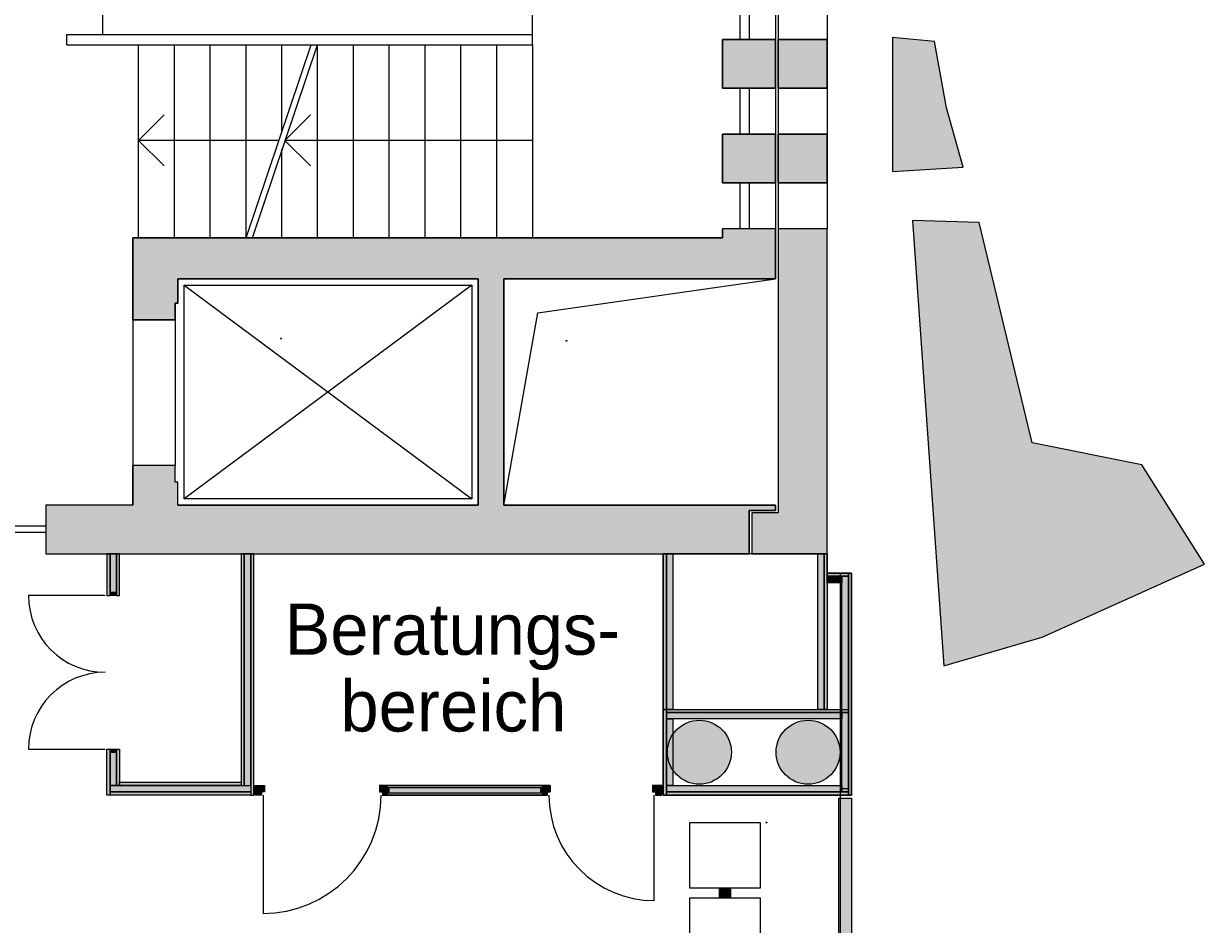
# Model space of a CAD drawing. Header units: inches. Extents: x 50200 to 250609, y 23637 to 115190.
# Drawn here: x 67220 to 76453, y 46683 to 53724 of the extents above; entities that cross this region are included whole.
import ezdxf

# ---------------------------------------------------------------- set-up
doc = ezdxf.new("R2010")
doc.units = ezdxf.units.IN
doc.header["$LTSCALE"] = 200
doc.header["$MEASUREMENT"] = 0
doc.header["$PDMODE"] = 34
doc.header["$PDSIZE"] = 5
doc.linetypes.add('Standardmuster', pattern=[0])
doc.linetypes.add('Volllinie', pattern=[0])
doc.layers.add('Grundebene', color=7, linetype='Continuous')
doc.styles.add('ARIAL', font='arial.ttf', dxfattribs={"height": 0.2})

# ---------------------------------------------------------------- blocks, each defined once
blk = doc.blocks.new('Color_Area-1C9')
at = {"layer": 'Grundebene', "true_color": 0x000000, "transparency": 33554687}
blk.add_hatch(color=18, dxfattribs=at).paths.add_polyline_path([(72748, 46965.8), (72748, 46891.8), (72661.1, 46891.8), (72661.1, 46965.8)], flags=0)
at = {"layer": 'Grundebene', "color": 18, "linetype": 'Volllinie', "lineweight": 13, "true_color": 0x000000}
for p, q in [((72661.1, 46891.8), (72661.1, 46965.8)), ((72661.1, 46965.8), (72748, 46965.8)), ((72748, 46965.8), (72748, 46891.8)), ((72748, 46891.8), (72661.1, 46891.8))]:
    blk.add_line(p, q, dxfattribs=at)
blk = doc.blocks.new('Color_Area-2B7')
at = {"layer": 'Grundebene', "true_color": 0xcbd0cc, "transparency": 33554687}
blk.add_hatch(color=254, dxfattribs=at).paths.add_polyline_path([(74013.7, 53615), (74013.7, 52569.1), (74566.2, 52601.7), (74437, 53065), (74343.6, 53585.5)], flags=0)
at = {"layer": 'Grundebene', "color": 18, "linetype": 'Volllinie', "lineweight": 13, "true_color": 0x000000}
for p, q in [((74013.7, 53615), (74013.7, 52569.1)), ((74343.6, 53585.5), (74013.7, 53615)), ((74437, 53065), (74343.6, 53585.5)), ((74566.2, 52601.7), (74437, 53065)), ((74013.7, 52569.1), (74566.2, 52601.7))]:
    blk.add_line(p, q, dxfattribs=at)
blk = doc.blocks.new('Color_Area-2C3')
at = {"layer": 'Grundebene', "true_color": 0xcbd0cc, "transparency": 33554687}
blk.add_hatch(color=254, dxfattribs=at).paths.add_polyline_path([(74172, 52185.7), (74417.2, 48704.5), (75185.9, 48928.9), (76453.3, 49499.4), (75964.8, 50275.3), (75107.5, 50447.2), (74691.3, 52170)], flags=0)
at = {"layer": 'Grundebene', "color": 18, "linetype": 'Volllinie', "lineweight": 13, "true_color": 0x000000}
for p, q in [((74172, 52185.7), (74417.2, 48704.5)), ((74691.3, 52170), (74172, 52185.7)), ((75107.5, 50447.2), (74691.3, 52170)), ((75964.8, 50275.3), (75107.5, 50447.2)), ((76453.3, 49499.4), (75964.8, 50275.3)), ((75185.9, 48928.9), (76453.3, 49499.4)), ((74417.2, 48704.5), (75185.9, 48928.9))]:
    blk.add_line(p, q, dxfattribs=at)
blk = doc.blocks.new('Color_Area-5DB')
at = {"layer": 'Grundebene', "true_color": 0x000000, "transparency": 33554687}
blk.add_hatch(color=18, dxfattribs=at).paths.add_polyline_path([(73119.5, 53599), (73119.5, 53219), (73504.5, 53219), (73504.5, 53599)], flags=0)
at = {"layer": 'Grundebene', "color": 18, "linetype": 'Volllinie', "lineweight": 13, "true_color": 0x000000}
for p, q in [((73119.5, 53599), (73119.5, 53219)), ((73504.5, 53599), (73119.5, 53599)), ((73504.5, 53219), (73504.5, 53599)), ((73119.5, 53219), (73504.5, 53219))]:
    blk.add_line(p, q, dxfattribs=at)
blk = doc.blocks.new('Color_Area-5E4')
at = {"layer": 'Grundebene', "true_color": 0x000000, "transparency": 33554687}
blk.add_hatch(color=18, dxfattribs=at).paths.add_polyline_path([(73119.5, 52479), (73504.5, 52479), (73504.5, 52859), (73119.5, 52859)], flags=0)
at = {"layer": 'Grundebene', "color": 18, "linetype": 'Volllinie', "lineweight": 13, "true_color": 0x000000}
for p, q in [((73504.5, 52859), (73119.5, 52859)), ((73119.5, 52859), (73119.5, 52479)), ((73504.5, 52479), (73504.5, 52859)), ((73119.5, 52479), (73504.5, 52479))]:
    blk.add_line(p, q, dxfattribs=at)
blk = doc.blocks.new('Color_Area-5ED')
at = {"layer": 'Grundebene', "true_color": 0x000000, "transparency": 33554687}
blk.add_hatch(color=18, dxfattribs=at).paths.add_polyline_path([(73119.5, 49899), (72914.5, 49899), (72914.5, 49579), (73504.5, 49579), (73504.5, 52119), (73119.5, 52119)], flags=0)
at = {"layer": 'Grundebene', "color": 18, "linetype": 'Volllinie', "lineweight": 13, "true_color": 0x000000}
for p, q in [((73504.5, 52119), (73119.5, 52119)), ((73119.5, 52119), (73119.5, 49899)), ((73504.5, 49579), (73504.5, 52119)), ((73119.5, 49899), (72914.5, 49899)), ((72914.5, 49899), (72914.5, 49579)), ((72914.5, 49579), (73504.5, 49579))]:
    blk.add_line(p, q, dxfattribs=at)
blk = doc.blocks.new('Color_Area-6A1')
at = {"layer": 'Grundebene', "true_color": 0x000000, "transparency": 33554687}
blk.add_hatch(color=18, dxfattribs=at).paths.add_polyline_path([(68075.2, 52049), (68075.2, 51409), (68405.2, 51409), (68405.2, 51539), (68425.2, 51539), (68425.2, 51729), (70775.2, 51729), (70775.2, 49959), (68425.2, 49959), (68425.2, 50139), (68405.2, 50139), (68405.2, 50269), (68075.2, 50269), (68075.2, 49959), (67395.2, 49959), (67395.2, 49579), (72894.5, 49579), (72894.5, 49919), (73099.5, 49919), (73099.5, 49959), (70975.2, 49959), (70975.2, 51729), (73099.5, 51729.2), (73099.5, 52119), (72684.5, 52119), (72684.5, 52049)], flags=0)
at = {"layer": 'Grundebene', "color": 18, "linetype": 'Volllinie', "lineweight": 13, "true_color": 0x000000}
for p, q in [((73099.5, 52119), (72684.5, 52119)), ((72684.5, 52119), (72684.5, 52049)), ((73099.5, 51729.2), (73099.5, 52119)), ((68075.2, 52049), (68075.2, 51409)), ((72684.5, 52049), (68075.2, 52049)), ((68425.2, 51539), (68425.2, 51729)), ((68425.2, 51729), (70775.2, 51729)), ((70775.2, 51729), (70775.2, 49959)), ((70975.2, 51729), (73099.5, 51729.2)), ((70975.2, 49959), (70975.2, 51729)), ((68405.2, 51409), (68405.2, 51539)), ((68405.2, 51539), (68425.2, 51539)), ((68075.2, 51409), (68405.2, 51409)), ((68405.2, 50269), (68075.2, 50269)), ((68075.2, 50269), (68075.2, 49959)), ((68405.2, 50139), (68405.2, 50269)), ((68425.2, 50139), (68405.2, 50139)), ((68425.2, 49959), (68425.2, 50139)), ((68075.2, 49959), (67395.2, 49959)), ((67395.2, 49959), (67395.2, 49579)), ((70775.2, 49959), (68425.2, 49959)), ((73099.5, 49959), (70975.2, 49959)), ((73099.5, 49919), (73099.5, 49959)), ((72894.5, 49579), (72894.5, 49919)), ((72894.5, 49919), (73099.5, 49919)), ((67395.2, 49579), (72894.5, 49579))]:
    blk.add_line(p, q, dxfattribs=at)
blk = doc.blocks.new('Color_Area-757')
at = {"layer": 'Grundebene', "true_color": 0x000000, "transparency": 33554687}
blk.add_hatch(color=18, dxfattribs=at).paths.add_polyline_path([(73099.5, 53599), (72684.5, 53599), (72684.5, 53219), (73099.5, 53219)], flags=0)
at = {"layer": 'Grundebene', "color": 18, "linetype": 'Volllinie', "lineweight": 13, "true_color": 0x000000}
for p, q in [((73099.5, 53599), (72684.5, 53599)), ((72684.5, 53599), (72684.5, 53219)), ((73099.5, 53219), (73099.5, 53599)), ((72684.5, 53219), (73099.5, 53219))]:
    blk.add_line(p, q, dxfattribs=at)
blk = doc.blocks.new('Color_Area-760')
at = {"layer": 'Grundebene', "true_color": 0x000000, "transparency": 33554687}
blk.add_hatch(color=18, dxfattribs=at).paths.add_polyline_path([(73099.5, 52859), (72684.5, 52859), (72684.5, 52479), (73099.5, 52479)], flags=0)
at = {"layer": 'Grundebene', "color": 18, "linetype": 'Volllinie', "lineweight": 13, "true_color": 0x000000}
for p, q in [((73099.5, 52859), (72684.5, 52859)), ((72684.5, 52859), (72684.5, 52479)), ((73099.5, 52479), (73099.5, 52859)), ((72684.5, 52479), (73099.5, 52479))]:
    blk.add_line(p, q, dxfattribs=at)
blk = doc.blocks.new('Color_Area-C24')
at = {"layer": 'Grundebene', "true_color": 0x000000, "transparency": 33554687}
h = blk.add_hatch(color=18, dxfattribs=at)
edge = h.paths.add_edge_path(flags=0)
edge.add_arc((72504.5, 48029), 250, 0, 360)
at = {"layer": 'Grundebene', "color": 18, "linetype": 'Volllinie', "lineweight": 13, "true_color": 0x000000}
blk.add_circle((72504.5, 48029), 250, dxfattribs=at)
blk = doc.blocks.new('Color_Area-C2A')
at = {"layer": 'Grundebene', "true_color": 0x000000, "transparency": 33554687}
h = blk.add_hatch(color=18, dxfattribs=at)
edge = h.paths.add_edge_path(flags=0)
edge.add_arc((73354.6, 48029), 250, 0, 360)
at = {"layer": 'Grundebene', "color": 18, "linetype": 'Volllinie', "lineweight": 13, "true_color": 0x000000}
blk.add_circle((73354.6, 48029), 250, dxfattribs=at)
blk = doc.blocks.new('Color_Area-1122')
at = {"layer": 'Grundebene', "true_color": 0x000000, "transparency": 33554687}
blk.add_hatch(color=18, dxfattribs=at).paths.add_polyline_path([(73594.6, 47668.5), (73694.6, 47668.5), (73694.6, 43330.1), (73594.6, 43330.1)], flags=0)
at = {"layer": 'Grundebene', "color": 18, "linetype": 'Volllinie', "lineweight": 13, "true_color": 0x000000}
for p, q in [((73594.6, 47668.5), (73694.6, 47668.5)), ((73594.6, 43330.1), (73594.6, 47668.5)), ((73694.6, 47668.5), (73694.6, 43330.1)), ((73694.6, 43330.1), (73594.6, 43330.1))]:
    blk.add_line(p, q, dxfattribs=at)
blk = doc.blocks.new('Color_Area-17F6')
at = {"layer": 'Grundebene', "true_color": 0x000000, "transparency": 33554687}
blk.add_hatch(color=18, dxfattribs=at).paths.add_polyline_path([(68946.1, 49579), (68946.1, 47769), (68996.1, 47769), (68996.1, 49579)], flags=0)
at = {"layer": 'Grundebene', "color": 18, "linetype": 'Volllinie', "lineweight": 13, "true_color": 0x000000}
for p, q in [((68946.1, 49579), (68946.1, 47769)), ((68996.1, 49579), (68946.1, 49579)), ((68996.1, 47769), (68996.1, 49579)), ((68946.1, 47769), (68996.1, 47769))]:
    blk.add_line(p, q, dxfattribs=at)
blk = doc.blocks.new('Color_Area-17FF')
at = {"layer": 'Grundebene', "true_color": 0x000000, "transparency": 33554687}
blk.add_hatch(color=18, dxfattribs=at).paths.add_polyline_path([(68996.1, 49579), (68996.1, 47694), (69021.1, 47694), (69021.1, 49579)], flags=0)
at = {"layer": 'Grundebene', "color": 18, "linetype": 'Volllinie', "lineweight": 13, "true_color": 0x000000}
for p, q in [((68996.1, 49579), (68996.1, 47694)), ((69021.1, 49579), (68996.1, 49579)), ((69021.1, 47694), (69021.1, 49579)), ((68996.1, 47694), (69021.1, 47694))]:
    blk.add_line(p, q, dxfattribs=at)
blk = doc.blocks.new('Color_Area-1808')
at = {"layer": 'Grundebene', "true_color": 0x000000, "transparency": 33554687}
blk.add_hatch(color=18, dxfattribs=at).paths.add_polyline_path([(68996.1, 47769), (68996.1, 47719), (67896.1, 47719), (67896.1, 47769)], flags=0)
at = {"layer": 'Grundebene', "color": 18, "linetype": 'Volllinie', "lineweight": 13, "true_color": 0x000000}
for p, q in [((67896.1, 47719), (67896.1, 47769)), ((67896.1, 47769), (68996.1, 47769)), ((68996.1, 47769), (68996.1, 47719)), ((68996.1, 47719), (67896.1, 47719))]:
    blk.add_line(p, q, dxfattribs=at)
blk = doc.blocks.new('Color_Area-1811')
at = {"layer": 'Grundebene', "true_color": 0x000000, "transparency": 33554687}
blk.add_hatch(color=18, dxfattribs=at).paths.add_polyline_path([(68996.1, 47719), (68996.1, 47694), (67896.1, 47694), (67896.1, 47719)], flags=0)
at = {"layer": 'Grundebene', "color": 18, "linetype": 'Volllinie', "lineweight": 13, "true_color": 0x000000}
for p, q in [((67896.1, 47694), (67896.1, 47719)), ((67896.1, 47719), (68996.1, 47719)), ((68996.1, 47694), (67896.1, 47694)), ((68996.1, 47719), (68996.1, 47694))]:
    blk.add_line(p, q, dxfattribs=at)
blk = doc.blocks.new('Color_Area-181A')
at = {"layer": 'Grundebene', "true_color": 0x000000, "transparency": 33554687}
blk.add_hatch(color=18, dxfattribs=at).paths.add_polyline_path([(68921.1, 47769), (68946.1, 47769), (68946.1, 49579), (68921.1, 49579)], flags=0)
at = {"layer": 'Grundebene', "color": 18, "linetype": 'Volllinie', "lineweight": 13, "true_color": 0x000000}
for p, q in [((68946.1, 49579), (68921.1, 49579)), ((68921.1, 49579), (68921.1, 47769)), ((68946.1, 47769), (68946.1, 49579)), ((68921.1, 47769), (68946.1, 47769))]:
    blk.add_line(p, q, dxfattribs=at)
blk = doc.blocks.new('Color_Area-1823')
at = {"layer": 'Grundebene', "true_color": 0x000000, "transparency": 33554687}
blk.add_hatch(color=18, dxfattribs=at).paths.add_polyline_path([(73619.6, 49404), (73669.6, 49404), (73669.6, 47744), (73619.6, 47744)], flags=0)
at = {"layer": 'Grundebene', "color": 18, "linetype": 'Volllinie', "lineweight": 13, "true_color": 0x000000}
for p, q in [((73619.6, 49404), (73669.6, 49404)), ((73619.6, 47744), (73619.6, 49404)), ((73669.6, 49404), (73669.6, 47744)), ((73669.6, 47744), (73619.6, 47744))]:
    blk.add_line(p, q, dxfattribs=at)
blk = doc.blocks.new('Color_Area-182C')
at = {"layer": 'Grundebene', "true_color": 0x000000, "transparency": 33554687}
blk.add_hatch(color=18, dxfattribs=at).paths.add_polyline_path([(73669.6, 49429), (73694.6, 49429), (73694.6, 47694), (73669.6, 47694)], flags=0)
at = {"layer": 'Grundebene', "color": 18, "linetype": 'Volllinie', "lineweight": 13, "true_color": 0x000000}
for p, q in [((73669.6, 49429), (73694.6, 49429)), ((73669.6, 47694), (73669.6, 49429)), ((73694.6, 49429), (73694.6, 47694)), ((73694.6, 47694), (73669.6, 47694))]:
    blk.add_line(p, q, dxfattribs=at)
blk = doc.blocks.new('Color_Area-1835')
at = {"layer": 'Grundebene', "true_color": 0x000000, "transparency": 33554687}
blk.add_hatch(color=18, dxfattribs=at).paths.add_polyline_path([(73619.6, 47769), (73619.6, 47719), (72246.1, 47719), (72246.1, 47769)], flags=0)
at = {"layer": 'Grundebene', "color": 18, "linetype": 'Volllinie', "lineweight": 13, "true_color": 0x000000}
for p, q in [((72246.1, 47719), (72246.1, 47769)), ((72246.1, 47769), (73619.6, 47769)), ((73619.6, 47769), (73619.6, 47719)), ((73619.6, 47719), (72246.1, 47719))]:
    blk.add_line(p, q, dxfattribs=at)
blk = doc.blocks.new('Color_Area-183E')
at = {"layer": 'Grundebene', "true_color": 0x000000, "transparency": 33554687}
blk.add_hatch(color=18, dxfattribs=at).paths.add_polyline_path([(73669.6, 47719), (73669.6, 47694), (72246.1, 47694), (72246.1, 47719)], flags=0)
at = {"layer": 'Grundebene', "color": 18, "linetype": 'Volllinie', "lineweight": 13, "true_color": 0x000000}
for p, q in [((72246.1, 47694), (72246.1, 47719)), ((72246.1, 47719), (73669.6, 47719)), ((73669.6, 47694), (72246.1, 47694)), ((73669.6, 47719), (73669.6, 47694))]:
    blk.add_line(p, q, dxfattribs=at)
blk = doc.blocks.new('Color_Area-184B')
at = {"layer": 'Grundebene', "true_color": 0x000000, "transparency": 33554687}
blk.add_hatch(color=18, dxfattribs=at).paths.add_polyline_path([(73504.5, 49404), (73619.6, 49404), (73619.6, 49354), (73504.5, 49354)], flags=0)
at = {"layer": 'Grundebene', "color": 18, "linetype": 'Volllinie', "lineweight": 13, "true_color": 0x000000}
for p, q in [((73504.5, 49404), (73619.6, 49404)), ((73504.5, 49354), (73504.5, 49404)), ((73619.6, 49404), (73619.6, 49354)), ((73619.6, 49354), (73504.5, 49354))]:
    blk.add_line(p, q, dxfattribs=at)
blk = doc.blocks.new('Color_Area-1854')
at = {"layer": 'Grundebene', "true_color": 0x000000, "transparency": 33554687}
blk.add_hatch(color=18, dxfattribs=at).paths.add_polyline_path([(73504.5, 49429), (73669.6, 49429), (73669.6, 49404), (73504.5, 49404)], flags=0)
at = {"layer": 'Grundebene', "color": 18, "linetype": 'Volllinie', "lineweight": 13, "true_color": 0x000000}
for p, q in [((73504.5, 49429), (73669.6, 49429)), ((73504.5, 49404), (73504.5, 49429)), ((73669.6, 49404), (73504.5, 49404)), ((73669.6, 49429), (73669.6, 49404))]:
    blk.add_line(p, q, dxfattribs=at)
blk = doc.blocks.new('Color_Area-185D')
at = {"layer": 'Grundebene', "true_color": 0x000000, "transparency": 33554687}
blk.add_hatch(color=18, dxfattribs=at).paths.add_polyline_path([(72296.1, 49579), (72296.1, 48363.6), (72246.1, 48363.6), (72246.1, 49579)], flags=0)
at = {"layer": 'Grundebene', "color": 18, "linetype": 'Volllinie', "lineweight": 13, "true_color": 0x000000}
for p, q in [((72246.1, 48363.6), (72246.1, 49579)), ((72246.1, 49579), (72296.1, 49579)), ((72296.1, 49579), (72296.1, 48363.6)), ((72296.1, 48363.6), (72246.1, 48363.6))]:
    blk.add_line(p, q, dxfattribs=at)
blk = doc.blocks.new('Color_Area-1866')
at = {"layer": 'Grundebene', "true_color": 0x000000, "transparency": 33554687}
blk.add_hatch(color=18, dxfattribs=at).paths.add_polyline_path([(72246.1, 49579), (72246.1, 48363.6), (72221.1, 48363.6), (72221.1, 49579)], flags=0)
at = {"layer": 'Grundebene', "color": 18, "linetype": 'Volllinie', "lineweight": 13, "true_color": 0x000000}
for p, q in [((72221.1, 48363.6), (72221.1, 49579)), ((72221.1, 49579), (72246.1, 49579)), ((72246.1, 49579), (72246.1, 48363.6)), ((72246.1, 48363.6), (72221.1, 48363.6))]:
    blk.add_line(p, q, dxfattribs=at)
blk = doc.blocks.new('Color_Area-186F')
at = {"layer": 'Grundebene', "true_color": 0x000000, "transparency": 33554687}
blk.add_hatch(color=18, dxfattribs=at).paths.add_polyline_path([(72246.1, 47694), (72221.1, 47694), (72221.1, 48363.6), (72246.1, 48363.6)], flags=0)
at = {"layer": 'Grundebene', "color": 18, "linetype": 'Volllinie', "lineweight": 13, "true_color": 0x000000}
for p, q in [((72221.1, 47694), (72221.1, 48363.6)), ((72221.1, 48363.6), (72246.1, 48363.6)), ((72246.1, 48363.6), (72246.1, 47694)), ((72246.1, 47694), (72221.1, 47694))]:
    blk.add_line(p, q, dxfattribs=at)
blk = doc.blocks.new('Color_Area-1878')
at = {"layer": 'Grundebene', "true_color": 0x000000, "transparency": 33554687}
blk.add_hatch(color=18, dxfattribs=at).paths.add_polyline_path([(67896.1, 49579), (67896.1, 49278.9), (67946.1, 49278.9), (67946.1, 49579)], flags=0)
at = {"layer": 'Grundebene', "color": 18, "linetype": 'Volllinie', "lineweight": 13, "true_color": 0x000000}
for p, q in [((67896.1, 49579), (67896.1, 49278.9)), ((67946.1, 49579), (67896.1, 49579)), ((67946.1, 49278.9), (67946.1, 49579)), ((67896.1, 49278.9), (67946.1, 49278.9))]:
    blk.add_line(p, q, dxfattribs=at)
blk = doc.blocks.new('Color_Area-1881')
at = {"layer": 'Grundebene', "true_color": 0x000000, "transparency": 33554687}
blk.add_hatch(color=18, dxfattribs=at).paths.add_polyline_path([(67896.1, 48028.9), (67946.1, 48028.9), (67946.1, 47769), (67896.1, 47769)], flags=0)
at = {"layer": 'Grundebene', "color": 18, "linetype": 'Volllinie', "lineweight": 13, "true_color": 0x000000}
for p, q in [((67896.1, 48028.9), (67946.1, 48028.9)), ((67896.1, 47769), (67896.1, 48028.9)), ((67946.1, 48028.9), (67946.1, 47769)), ((67946.1, 47769), (67896.1, 47769))]:
    blk.add_line(p, q, dxfattribs=at)
blk = doc.blocks.new('Color_Area-188A')
at = {"layer": 'Grundebene', "true_color": 0x000000, "transparency": 33554687}
blk.add_hatch(color=18, dxfattribs=at).paths.add_polyline_path([(67871.1, 49579), (67871.1, 49253.9), (67896.1, 49253.9), (67896.1, 49579)], flags=0)
at = {"layer": 'Grundebene', "color": 18, "linetype": 'Volllinie', "lineweight": 13, "true_color": 0x000000}
for p, q in [((67871.1, 49579), (67871.1, 49253.9)), ((67896.1, 49579), (67871.1, 49579)), ((67896.1, 49253.9), (67896.1, 49579)), ((67871.1, 49253.9), (67896.1, 49253.9))]:
    blk.add_line(p, q, dxfattribs=at)
blk = doc.blocks.new('Color_Area-1893')
at = {"layer": 'Grundebene', "true_color": 0x000000, "transparency": 33554687}
blk.add_hatch(color=18, dxfattribs=at).paths.add_polyline_path([(67871.1, 48053.9), (67896.1, 48053.9), (67896.1, 47694), (67871.1, 47694)], flags=0)
at = {"layer": 'Grundebene', "color": 18, "linetype": 'Volllinie', "lineweight": 13, "true_color": 0x000000}
for p, q in [((67871.1, 48053.9), (67896.1, 48053.9)), ((67871.1, 47694), (67871.1, 48053.9)), ((67896.1, 48053.9), (67896.1, 47694)), ((67896.1, 47694), (67871.1, 47694))]:
    blk.add_line(p, q, dxfattribs=at)
blk = doc.blocks.new('Color_Area-189C')
at = {"layer": 'Grundebene', "true_color": 0x000000, "transparency": 33554687}
blk.add_hatch(color=18, dxfattribs=at).paths.add_polyline_path([(67946.1, 48053.9), (67971.1, 48053.9), (67971.1, 47769), (67946.1, 47769)], flags=0)
at = {"layer": 'Grundebene', "color": 18, "linetype": 'Volllinie', "lineweight": 13, "true_color": 0x000000}
for p, q in [((67946.1, 48053.9), (67971.1, 48053.9)), ((67946.1, 47769), (67946.1, 48053.9)), ((67971.1, 48053.9), (67971.1, 47769)), ((67971.1, 47769), (67946.1, 47769))]:
    blk.add_line(p, q, dxfattribs=at)
blk = doc.blocks.new('Color_Area-18A5')
at = {"layer": 'Grundebene', "true_color": 0x000000, "transparency": 33554687}
blk.add_hatch(color=18, dxfattribs=at).paths.add_polyline_path([(67946.1, 49579), (67946.1, 49253.9), (67971.1, 49253.9), (67971.1, 49579)], flags=0)
at = {"layer": 'Grundebene', "color": 18, "linetype": 'Volllinie', "lineweight": 13, "true_color": 0x000000}
for p, q in [((67946.1, 49579), (67946.1, 49253.9)), ((67971.1, 49579), (67946.1, 49579)), ((67971.1, 49253.9), (67971.1, 49579)), ((67946.1, 49253.9), (67971.1, 49253.9))]:
    blk.add_line(p, q, dxfattribs=at)
blk = doc.blocks.new('Color_Area-18AE')
at = {"layer": 'Grundebene', "true_color": 0x000000, "transparency": 33554687}
blk.add_hatch(color=18, dxfattribs=at).paths.add_polyline_path([(68921.1, 47794), (68921.1, 47769), (67971.1, 47769), (67971.1, 47794)], flags=0)
at = {"layer": 'Grundebene', "color": 18, "linetype": 'Volllinie', "lineweight": 13, "true_color": 0x000000}
for p, q in [((67971.1, 47769), (67971.1, 47794)), ((67971.1, 47794), (68921.1, 47794)), ((68921.1, 47769), (67971.1, 47769)), ((68921.1, 47794), (68921.1, 47769))]:
    blk.add_line(p, q, dxfattribs=at)
blk = doc.blocks.new('Color_Area-18B7')
at = {"layer": 'Grundebene', "true_color": 0x000000, "transparency": 33554687}
blk.add_hatch(color=18, dxfattribs=at).paths.add_polyline_path([(67896.1, 49253.9), (67896.1, 49278.9), (67946.1, 49278.9), (67946.1, 49253.9)], flags=0)
at = {"layer": 'Grundebene', "color": 18, "linetype": 'Volllinie', "lineweight": 13, "true_color": 0x000000}
for p, q in [((67896.1, 49253.9), (67896.1, 49278.9)), ((67896.1, 49278.9), (67946.1, 49278.9)), ((67946.1, 49253.9), (67896.1, 49253.9)), ((67946.1, 49278.9), (67946.1, 49253.9))]:
    blk.add_line(p, q, dxfattribs=at)
blk = doc.blocks.new('Color_Area-18C0')
at = {"layer": 'Grundebene', "true_color": 0x000000, "transparency": 33554687}
blk.add_hatch(color=18, dxfattribs=at).paths.add_polyline_path([(67896.1, 48028.9), (67896.1, 48053.9), (67946.1, 48053.9), (67946.1, 48028.9)], flags=0)
at = {"layer": 'Grundebene', "color": 18, "linetype": 'Volllinie', "lineweight": 13, "true_color": 0x000000}
for p, q in [((67896.1, 48028.9), (67896.1, 48053.9)), ((67896.1, 48053.9), (67946.1, 48053.9)), ((67946.1, 48028.9), (67896.1, 48028.9)), ((67946.1, 48053.9), (67946.1, 48028.9))]:
    blk.add_line(p, q, dxfattribs=at)
blk = doc.blocks.new('Color_Area-18C9')
at = {"layer": 'Grundebene', "true_color": 0x000000, "transparency": 33554687}
blk.add_hatch(color=18, dxfattribs=at).paths.add_polyline_path([(72246.1, 48288.6), (72246.1, 48338.6), (73619.6, 48338.6), (73619.6, 48288.6)], flags=0)
at = {"layer": 'Grundebene', "color": 18, "linetype": 'Volllinie', "lineweight": 13, "true_color": 0x000000}
for p, q in [((72246.1, 48288.6), (72246.1, 48338.6)), ((72246.1, 48338.6), (73619.6, 48338.6)), ((73619.6, 48338.6), (73619.6, 48288.6)), ((73619.6, 48288.6), (72246.1, 48288.6))]:
    blk.add_line(p, q, dxfattribs=at)
blk = doc.blocks.new('Color_Area-18D2')
at = {"layer": 'Grundebene', "true_color": 0x000000, "transparency": 33554687}
blk.add_hatch(color=18, dxfattribs=at).paths.add_polyline_path([(72246.1, 48338.6), (72246.1, 48363.6), (73669.6, 48363.6), (73669.6, 48338.6)], flags=0)
at = {"layer": 'Grundebene', "color": 18, "linetype": 'Volllinie', "lineweight": 13, "true_color": 0x000000}
for p, q in [((72246.1, 48338.6), (72246.1, 48363.6)), ((72246.1, 48363.6), (73669.6, 48363.6)), ((73669.6, 48338.6), (72246.1, 48338.6)), ((73669.6, 48363.6), (73669.6, 48338.6))]:
    blk.add_line(p, q, dxfattribs=at)
blk = doc.blocks.new('Color_Area-18DB')
at = {"layer": 'Grundebene', "true_color": 0x000000, "transparency": 33554687}
blk.add_hatch(color=18, dxfattribs=at).paths.add_polyline_path([(72296.1, 47769), (72246.1, 47769), (72246.1, 48288.6), (72296.1, 48288.6)], flags=0)
at = {"layer": 'Grundebene', "color": 18, "linetype": 'Volllinie', "lineweight": 13, "true_color": 0x000000}
for p, q in [((72246.1, 47769), (72246.1, 48288.6)), ((72246.1, 48288.6), (72296.1, 48288.6)), ((72296.1, 48288.6), (72296.1, 47769)), ((72296.1, 47769), (72246.1, 47769))]:
    blk.add_line(p, q, dxfattribs=at)
blk = doc.blocks.new('Color_Area-18E4')
at = {"layer": 'Grundebene', "true_color": 0x000000, "transparency": 33554687}
blk.add_hatch(color=18, dxfattribs=at).paths.add_polyline_path([(73669.6, 47719), (73619.6, 47719), (73619.6, 48338.6), (73669.6, 48338.6)], flags=0)
at = {"layer": 'Grundebene', "color": 18, "linetype": 'Volllinie', "lineweight": 13, "true_color": 0x000000}
for p, q in [((73619.6, 47719), (73619.6, 48338.6)), ((73619.6, 48338.6), (73669.6, 48338.6)), ((73669.6, 48338.6), (73669.6, 47719)), ((73669.6, 47719), (73619.6, 47719))]:
    blk.add_line(p, q, dxfattribs=at)
blk = doc.blocks.new('Color_Area-18ED')
at = {"layer": 'Grundebene', "true_color": 0x000000, "transparency": 33554687}
blk.add_hatch(color=18, dxfattribs=at).paths.add_polyline_path([(73479.5, 49579), (73479.5, 48363.6), (73429.5, 48363.6), (73429.5, 49579)], flags=0)
at = {"layer": 'Grundebene', "color": 18, "linetype": 'Volllinie', "lineweight": 13, "true_color": 0x000000}
for p, q in [((73429.5, 48363.6), (73429.5, 49579)), ((73429.5, 49579), (73479.5, 49579)), ((73479.5, 49579), (73479.5, 48363.6)), ((73479.5, 48363.6), (73429.5, 48363.6))]:
    blk.add_line(p, q, dxfattribs=at)
blk = doc.blocks.new('Color_Area-18F6')
at = {"layer": 'Grundebene', "true_color": 0x000000, "transparency": 33554687}
blk.add_hatch(color=18, dxfattribs=at).paths.add_polyline_path([(73479.5, 48363.6), (73479.5, 49579), (73504.5, 49579), (73504.5, 48363.6)], flags=0)
at = {"layer": 'Grundebene', "color": 18, "linetype": 'Volllinie', "lineweight": 13, "true_color": 0x000000}
for p, q in [((73479.5, 48363.6), (73479.5, 49579)), ((73479.5, 49579), (73504.5, 49579)), ((73504.5, 49579), (73504.5, 48363.6)), ((73504.5, 48363.6), (73479.5, 48363.6))]:
    blk.add_line(p, q, dxfattribs=at)
blk = doc.blocks.new('Color_Area-18FF')
at = {"layer": 'Grundebene', "true_color": 0x000000, "transparency": 33554687}
blk.add_hatch(color=18, dxfattribs=at).paths.add_polyline_path([(69059, 47769), (69104.3, 47769), (69104.3, 47719.3), (69081.3, 47719.3), (69081.3, 47694), (69031.1, 47694), (69031.1, 47740.1), (69031.1, 47769)], flags=0)
at = {"layer": 'Grundebene', "color": 18, "linetype": 'Volllinie', "lineweight": 13, "true_color": 0x000000}
for p, q in [((69031.1, 47740.1), (69031.1, 47769)), ((69031.1, 47769), (69059, 47769)), ((69031.1, 47694), (69031.1, 47740.1)), ((69059, 47769), (69104.3, 47769)), ((69104.3, 47769), (69104.3, 47719.3)), ((69081.3, 47694), (69031.1, 47694)), ((69104.3, 47719.3), (69081.3, 47719.3)), ((69081.3, 47719.3), (69081.3, 47694))]:
    blk.add_line(p, q, dxfattribs=at)
blk = doc.blocks.new('Color_Area-190F')
at = {"layer": 'Grundebene', "true_color": 0x000000, "transparency": 33554687}
blk.add_hatch(color=18, dxfattribs=at).paths.add_polyline_path([(71338, 47719.2), (71338, 47769), (70004.3, 47769), (70004.3, 47719.2), (70027.3, 47719.2), (70027.3, 47694), (71315, 47694), (71315, 47719.2)], flags=0)
at = {"layer": 'Grundebene', "color": 18, "linetype": 'Volllinie', "lineweight": 13, "true_color": 0x000000}
for p, q in [((71338, 47769), (70004.3, 47769)), ((70004.3, 47769), (70004.3, 47719.2)), ((71338, 47719.2), (71338, 47769)), ((70004.3, 47719.2), (70027.3, 47719.2)), ((70027.3, 47719.2), (70027.3, 47694)), ((70027.3, 47694), (71315, 47694)), ((71315, 47694), (71315, 47719.2)), ((71315, 47719.2), (71338, 47719.2))]:
    blk.add_line(p, q, dxfattribs=at)
blk = doc.blocks.new('Color_Area-1920')
at = {"layer": 'Grundebene', "true_color": 0x000000, "transparency": 33554687}
blk.add_hatch(color=18, dxfattribs=at).paths.add_polyline_path([(72183.3, 47769), (72138, 47769), (72138, 47719.3), (72161, 47719.3), (72161, 47694), (72211.1, 47694), (72211.1, 47740.1), (72211.1, 47769)], flags=0)
at = {"layer": 'Grundebene', "color": 18, "linetype": 'Volllinie', "lineweight": 13, "true_color": 0x000000}
for p, q in [((72183.3, 47769), (72138, 47769)), ((72138, 47769), (72138, 47719.3)), ((72211.1, 47769), (72183.3, 47769)), ((72211.1, 47740.1), (72211.1, 47769)), ((72211.1, 47694), (72211.1, 47740.1)), ((72138, 47719.3), (72161, 47719.3)), ((72161, 47719.3), (72161, 47694)), ((72161, 47694), (72211.1, 47694))]:
    blk.add_line(p, q, dxfattribs=at)
blk = doc.blocks.new('Color_Area-1930')
at = {"layer": 'Grundebene', "true_color": 0x000000, "transparency": 33554687}
blk.add_hatch(color=18, dxfattribs=at).paths.add_polyline_path([(70065.9, 47694), (70065.9, 47712), (71276.4, 47712), (71276.4, 47694)], flags=0)
at = {"layer": 'Grundebene', "color": 18, "linetype": 'Volllinie', "lineweight": 13, "true_color": 0x000000}
for p, q in [((70065.9, 47694), (70065.9, 47712)), ((70065.9, 47712), (71276.4, 47712)), ((71276.4, 47694), (70065.9, 47694)), ((71276.4, 47712), (71276.4, 47694))]:
    blk.add_line(p, q, dxfattribs=at)
blk = doc.blocks.new('Color_Area-193D')
at = {"layer": 'Grundebene', "true_color": 0x000000, "transparency": 33554687}
blk.add_hatch(color=18, dxfattribs=at).paths.add_polyline_path([(70027.3, 47719.2), (70027.3, 47694), (70054.4, 47694), (70054.4, 47719.2), (70077.4, 47719.2), (70077.4, 47743.7), (70054.4, 47743.7), (70054.4, 47769), (70004.3, 47769), (70004.3, 47719.2)], flags=0)
at = {"layer": 'Grundebene', "color": 18, "linetype": 'Volllinie', "lineweight": 13, "true_color": 0x000000}
for p, q in [((70054.4, 47769), (70004.3, 47769)), ((70004.3, 47769), (70004.3, 47719.2)), ((70054.4, 47743.7), (70054.4, 47769)), ((70077.4, 47743.7), (70054.4, 47743.7)), ((70077.4, 47719.2), (70077.4, 47743.7)), ((70004.3, 47719.2), (70027.3, 47719.2)), ((70027.3, 47719.2), (70027.3, 47694)), ((70027.3, 47694), (70054.4, 47694)), ((70054.4, 47694), (70054.4, 47719.2)), ((70054.4, 47719.2), (70077.4, 47719.2))]:
    blk.add_line(p, q, dxfattribs=at)
blk = doc.blocks.new('Color_Area-1952')
at = {"layer": 'Grundebene', "true_color": 0x000000, "transparency": 33554687}
blk.add_hatch(color=18, dxfattribs=at).paths.add_polyline_path([(70065.9, 47751), (70065.9, 47769), (71276.4, 47769), (71276.4, 47751)], flags=0)
at = {"layer": 'Grundebene', "color": 18, "linetype": 'Volllinie', "lineweight": 13, "true_color": 0x000000}
for p, q in [((70065.9, 47751), (70065.9, 47769)), ((70065.9, 47769), (71276.4, 47769)), ((71276.4, 47751), (70065.9, 47751)), ((71276.4, 47769), (71276.4, 47751))]:
    blk.add_line(p, q, dxfattribs=at)
blk = doc.blocks.new('Color_Area-195B')
at = {"layer": 'Grundebene', "true_color": 0x000000, "transparency": 33554687}
blk.add_hatch(color=18, dxfattribs=at).paths.add_polyline_path([(71315, 47719.2), (71315, 47694), (71287.9, 47694), (71287.9, 47719.2), (71264.9, 47719.2), (71264.9, 47743.7), (71287.9, 47743.7), (71287.9, 47769), (71338, 47769), (71338, 47719.2)], flags=0)
at = {"layer": 'Grundebene', "color": 18, "linetype": 'Volllinie', "lineweight": 13, "true_color": 0x000000}
for p, q in [((71264.9, 47719.2), (71264.9, 47743.7)), ((71264.9, 47743.7), (71287.9, 47743.7)), ((71287.9, 47743.7), (71287.9, 47769)), ((71287.9, 47769), (71338, 47769)), ((71338, 47769), (71338, 47719.2)), ((71287.9, 47719.2), (71264.9, 47719.2)), ((71287.9, 47694), (71287.9, 47719.2)), ((71315, 47694), (71287.9, 47694)), ((71315, 47719.2), (71315, 47694)), ((71338, 47719.2), (71315, 47719.2))]:
    blk.add_line(p, q, dxfattribs=at)

msp = doc.modelspace()

# ---------------------------------------------------------------- linework, layer by layer
at = {"layer": 'Grundebene', "color": 18, "linetype": 'Volllinie', "lineweight": 13, "true_color": 0x000000}
for p, q in [((71199.4, 53558.7), (71199.4, 53998.7)), ((72819.5, 53959), (72819.5, 53599)), ((72894.5, 53959), (72894.5, 53599)), ((73099.5, 53959), (73099.5, 53599)), ((73119.5, 53959), (73119.5, 53599)), ((73504.5, 53959), (73504.5, 53599)), ((67839.4, 53638.7), (67839.4, 53918.7)), ((67559.4, 53638.7), (71199.4, 53638.7)), ((67559.4, 53558.7), (67559.4, 53638.7)), ((67559.4, 53558.7), (71199.4, 53558.7)), ((68119.4, 52049), (68119.4, 53558.7)), ((68399.4, 52049), (68399.4, 53558.7)), ((68399.4, 52049), (68399.4, 53558.7)), ((68679.4, 52049), (68679.4, 53558.7)), ((68679.4, 52049), (68679.4, 53558.7)), ((68959.4, 52049), (68959.4, 53558.7)), ((68959.4, 52049), (68959.4, 53558.7)), ((68959.4, 52049), (69468.8, 53558.7)), ((69009.4, 52050.4), (69517.8, 53558.7)), ((69239.4, 52890.1), (69239.4, 53558.7)), ((69239.4, 52890.1), (69239.4, 53558.7)), ((69519.4, 52049), (69519.4, 53558.7)), ((69519.4, 52049), (69519.4, 53558.7)), ((69799.4, 52049), (69799.4, 53558.7)), ((69799.4, 52049), (69799.4, 53558.7)), ((70079.4, 52049), (70079.4, 53558.7)), ((70079.4, 52049), (70079.4, 53558.7)), ((70359.4, 52049), (70359.4, 53558.7)), ((70359.4, 52049), (70359.4, 53558.7)), ((70639.4, 52049), (70639.4, 53558.7)), ((70639.4, 52049), (70639.4, 53558.7)), ((70919.4, 52049), (70919.4, 53558.7)), ((70919.4, 52049), (70919.4, 53558.7)), ((71199.4, 53558.7), (71199.4, 52049)), ((73099.5, 53599), (72684.5, 53599)), ((72684.5, 53599), (72684.5, 53219)), ((72684.5, 53219), (72684.5, 53599)), ((73099.5, 53599), (72684.5, 53599)), ((72684.5, 53599), (73099.5, 53599)), ((72684.5, 53219), (72684.5, 53599)), ((73099.5, 53219), (73099.5, 53599)), ((73099.5, 53599), (73099.5, 53219)), ((73099.5, 53599), (73099.5, 53219)), ((73119.5, 53599), (73119.5, 53219)), ((73504.5, 53599), (73119.5, 53599)), ((73119.5, 53599), (73504.5, 53599)), ((73119.5, 53219), (73119.5, 53599)), ((73504.5, 53219), (73504.5, 53599)), ((73504.5, 53599), (73504.5, 53219)), ((72684.5, 53219), (73099.5, 53219)), ((73099.5, 53219), (72684.5, 53219)), ((73099.5, 53219), (72684.5, 53219)), ((72819.5, 53219), (72819.5, 52859)), ((72894.5, 53219), (72894.5, 52859)), ((73099.5, 53219), (73099.5, 52859)), ((73119.5, 53219), (73119.5, 52859)), ((73119.5, 53219), (73504.5, 53219)), ((73504.5, 53219), (73119.5, 53219)), ((73504.5, 53219), (73504.5, 52859)), ((68119.4, 52811.5), (68319.4, 53011.5)), ((69263.6, 52811.5), (69463.6, 53011.5)), ((73099.5, 52859), (72684.5, 52859)), ((72684.5, 52859), (72684.5, 52479)), ((72684.5, 52479), (72684.5, 52859)), ((73099.5, 52859), (72684.5, 52859)), ((72684.5, 52859), (73099.5, 52859)), ((72684.5, 52479), (72684.5, 52859)), ((73099.5, 52479), (73099.5, 52859)), ((73099.5, 52859), (73099.5, 52479)), ((73099.5, 52859), (73099.5, 52479)), ((73504.5, 52859), (73119.5, 52859)), ((73119.5, 52859), (73119.5, 52479)), ((73119.5, 52859), (73504.5, 52859)), ((73119.5, 52479), (73119.5, 52859)), ((73504.5, 52479), (73504.5, 52859)), ((73504.5, 52859), (73504.5, 52479)), ((69213.3, 52811.5), (68119.4, 52811.5)), ((68119.4, 52811.5), (68319.4, 52611.5)), ((69239.4, 52049), (69239.4, 52742.1)), ((71199.4, 52811.5), (69263.6, 52811.5)), ((69263.6, 52811.5), (69463.6, 52611.5)), ((72684.5, 52479), (73099.5, 52479)), ((73099.5, 52479), (72684.5, 52479)), ((73099.5, 52479), (72684.5, 52479)), ((72819.5, 52479), (72819.5, 52119)), ((72894.5, 52479), (72894.5, 52119)), ((73099.5, 52479), (73099.5, 52119)), ((73119.5, 52479), (73119.5, 52119)), ((73119.5, 52479), (73504.5, 52479)), ((73504.5, 52479), (73119.5, 52479)), ((73504.5, 52479), (73504.5, 52119)), ((73099.5, 52119), (72684.5, 52119)), ((72684.5, 52119), (72684.5, 52049)), ((72684.5, 52049), (72684.5, 52119)), ((73099.5, 52119), (72684.5, 52119)), ((73099.5, 51729.2), (73099.5, 52119)), ((73099.5, 52119), (73099.5, 51729.2)), ((73504.5, 52119), (73119.5, 52119)), ((73119.5, 52119), (73119.5, 49899)), ((73119.5, 52119), (73119.5, 49899)), ((73504.5, 52119), (73119.5, 52119)), ((73504.5, 49579), (73504.5, 52119)), ((73504.5, 49579), (73504.5, 52119)), ((68075.2, 52049), (68075.2, 51409)), ((72684.5, 52049), (68075.2, 52049)), ((68075.2, 51409), (68075.2, 52049)), ((68075.2, 52049), (72684.5, 52049)), ((68425.2, 51539), (68425.2, 51729)), ((68425.2, 51729), (70775.2, 51729)), ((70775.2, 51729), (68425.2, 51729)), ((68425.2, 51729), (68425.2, 51539)), ((70775.2, 51729), (70775.2, 49959)), ((70775.2, 49959), (70775.2, 51729)), ((70975.2, 51729), (73099.5, 51729.2)), ((73099.5, 51729.2), (70975.2, 51729)), ((73099.5, 51729.2), (70975.2, 51729)), ((70975.2, 49959), (70975.2, 51729)), ((70975.2, 51729), (70975.2, 49959)), ((70975.2, 51729), (70975.2, 49959)), ((71241.5, 51462.7), (73099.5, 51729.2)), ((68475.2, 51679), (70725.2, 50009)), ((70725.2, 51679), (68475.2, 50009)), ((68475.2, 51679), (70725.2, 51679)), ((68475.2, 50009), (68475.2, 51679)), ((70725.2, 51679), (70725.2, 50009)), ((68405.2, 51409), (68405.2, 51539)), ((68405.2, 51539), (68425.2, 51539)), ((68425.2, 51539), (68405.2, 51539)), ((68405.2, 51539), (68405.2, 51409)), ((70975.2, 49959), (71241.5, 51462.7)), ((68075.2, 51409), (68405.2, 51409)), ((68405.2, 51409), (68075.2, 51409)), ((68075.2, 51409), (68075.2, 50269)), ((68405.2, 51409), (68405.2, 50269)), ((68405.2, 50269), (68075.2, 50269)), ((68075.2, 50269), (68075.2, 49959)), ((68075.2, 49959), (68075.2, 50269)), ((68405.2, 50269), (68075.2, 50269)), ((68405.2, 50139), (68405.2, 50269)), ((68405.2, 50139), (68405.2, 50269)), ((68425.2, 50139), (68405.2, 50139)), ((68425.2, 50139), (68405.2, 50139)), ((68425.2, 49959), (68425.2, 50139)), ((68425.2, 49959), (68425.2, 50139)), ((68075.2, 49959), (67395.2, 49959)), ((67395.2, 49959), (67395.2, 49579)), ((68075.2, 49959), (67395.2, 49959)), ((67395.2, 49959), (67395.2, 49579)), ((70775.2, 49959), (68425.2, 49959)), ((68425.2, 49959), (70775.2, 49959)), ((70725.2, 50009), (68475.2, 50009)), ((73099.5, 49959), (70975.2, 49959)), ((70975.2, 49959), (73099.5, 49959)), ((73099.5, 49919), (73099.5, 49959)), ((73099.5, 49959), (73099.5, 49919)), ((72894.5, 49579), (72894.5, 49919)), ((72894.5, 49919), (73099.5, 49919)), ((73099.5, 49919), (72894.5, 49919)), ((72894.5, 49919), (72894.5, 49579)), ((73119.5, 49899), (72914.5, 49899)), ((72914.5, 49899), (72914.5, 49579)), ((73119.5, 49899), (72914.5, 49899)), ((72914.5, 49899), (72914.5, 49579)), ((66706.5, 49799), (67395.2, 49799)), ((66706.5, 49749), (67395.2, 49749)), ((67395.2, 49579), (72894.5, 49579)), ((67395.2, 49579), (72894.5, 49579)), ((67871.1, 49579), (67871.1, 49253.9)), ((67896.1, 49579), (67871.1, 49579)), ((67896.1, 49579), (67896.1, 49278.9)), ((67946.1, 49579), (67896.1, 49579)), ((67896.1, 49253.9), (67896.1, 49579)), ((67946.1, 49278.9), (67946.1, 49579)), ((67946.1, 49579), (67946.1, 49253.9)), ((67971.1, 49579), (67946.1, 49579)), ((67971.1, 49253.9), (67971.1, 49579)), ((68946.1, 49579), (68921.1, 49579)), ((68921.1, 49579), (68921.1, 47769)), ((68946.1, 49579), (68946.1, 47769)), ((68996.1, 49579), (68946.1, 49579)), ((68946.1, 47769), (68946.1, 49579)), ((68996.1, 47769), (68996.1, 49579)), ((68996.1, 49579), (68996.1, 47694)), ((69021.1, 49579), (68996.1, 49579)), ((69021.1, 47694), (69021.1, 49579)), ((72221.1, 49579), (72221.1, 47694)), ((73504.5, 49579), (72221.1, 49579)), ((72221.1, 48363.6), (72221.1, 49579)), ((72221.1, 49579), (72246.1, 49579)), ((72246.1, 48363.6), (72246.1, 49579)), ((72246.1, 49579), (72296.1, 49579)), ((72246.1, 49579), (72246.1, 48363.6)), ((72296.1, 49579), (72296.1, 48363.6)), ((72914.5, 49579), (73504.5, 49579)), ((72914.5, 49579), (73504.5, 49579)), ((73429.5, 48363.6), (73429.5, 49579)), ((73429.5, 49579), (73479.5, 49579)), ((73479.5, 49579), (73479.5, 48363.6)), ((73479.5, 48363.6), (73479.5, 49579)), ((73479.5, 49579), (73504.5, 49579)), ((73504.5, 49429), (73504.5, 49579)), ((73504.5, 49579), (73504.5, 49429)), ((73504.5, 49579), (73504.5, 48363.6)), ((73694.6, 49429), (73504.5, 49429)), ((73604.6, 49429), (73504.5, 49429)), ((73504.5, 49429), (73669.6, 49429)), ((73504.5, 49404), (73504.5, 49429)), ((73504.5, 49404), (73619.6, 49404)), ((73504.5, 49354), (73504.5, 49404)), ((73669.6, 49404), (73504.5, 49404)), ((73604.6, 49429), (73604.6, 43838.9)), ((73619.6, 49404), (73669.6, 49404)), ((73619.6, 47744), (73619.6, 49404)), ((73619.6, 49404), (73619.6, 49354)), ((73669.6, 49429), (73694.6, 49429)), ((73669.6, 47694), (73669.6, 49429)), ((73669.6, 49429), (73669.6, 49404)), ((73669.6, 49404), (73669.6, 47744)), ((73694.6, 47694), (73694.6, 49429)), ((73694.6, 49429), (73694.6, 47694)), ((73619.6, 49354), (73504.5, 49354)), ((67858, 49253.9), (67258, 49253.9)), ((67871.1, 49253.9), (67896.1, 49253.9)), ((67896.1, 49278.9), (67946.1, 49278.9)), ((67896.1, 49253.9), (67896.1, 49278.9)), ((67896.1, 49278.9), (67946.1, 49278.9)), ((67946.1, 49253.9), (67896.1, 49253.9)), ((67946.1, 49278.9), (67946.1, 49253.9)), ((67946.1, 49253.9), (67971.1, 49253.9)), ((72246.1, 48363.6), (72221.1, 48363.6)), ((72221.1, 47694), (72221.1, 48363.6)), ((72221.1, 48363.6), (72246.1, 48363.6)), ((72296.1, 48363.6), (72246.1, 48363.6)), ((72246.1, 48363.6), (72246.1, 47694)), ((72246.1, 48338.6), (72246.1, 48363.6)), ((72246.1, 48363.6), (73669.6, 48363.6)), ((72246.1, 48288.6), (72246.1, 48338.6)), ((72246.1, 48338.6), (73619.6, 48338.6)), ((73669.6, 48338.6), (72246.1, 48338.6)), ((73479.5, 48363.6), (73429.5, 48363.6)), ((73504.5, 48363.6), (73479.5, 48363.6)), ((73619.6, 48338.6), (73619.6, 48288.6)), ((73619.6, 47719), (73619.6, 48338.6)), ((73619.6, 48338.6), (73669.6, 48338.6)), ((73669.6, 48363.6), (73669.6, 48338.6)), ((73669.6, 48338.6), (73669.6, 47719)), ((73619.6, 48288.6), (72246.1, 48288.6)), ((72246.1, 47769), (72246.1, 48288.6)), ((72246.1, 48288.6), (72296.1, 48288.6)), ((72296.1, 48288.6), (72296.1, 47769)), ((67258, 48053.9), (67858, 48053.9)), ((67871.1, 48053.9), (67896.1, 48053.9)), ((67871.1, 47694), (67871.1, 48053.9)), ((67896.1, 48053.9), (67896.1, 47694)), ((67896.1, 48028.9), (67896.1, 48053.9)), ((67896.1, 48053.9), (67946.1, 48053.9)), ((67896.1, 48028.9), (67946.1, 48028.9)), ((67896.1, 47769), (67896.1, 48028.9)), ((67946.1, 48028.9), (67896.1, 48028.9)), ((67946.1, 48053.9), (67971.1, 48053.9)), ((67946.1, 47769), (67946.1, 48053.9)), ((67946.1, 48053.9), (67946.1, 48028.9)), ((67946.1, 48028.9), (67946.1, 47769)), ((67971.1, 48053.9), (67971.1, 47769)), ((67896.1, 47719), (67896.1, 47769)), ((67896.1, 47769), (68996.1, 47769)), ((67946.1, 47769), (67896.1, 47769)), ((67971.1, 47769), (67946.1, 47769)), ((67971.1, 47769), (67971.1, 47794)), ((67971.1, 47794), (68921.1, 47794)), ((68921.1, 47769), (67971.1, 47769)), ((68921.1, 47794), (68921.1, 47769)), ((68921.1, 47769), (68946.1, 47769)), ((68946.1, 47769), (68996.1, 47769)), ((68996.1, 47769), (68996.1, 47719)), ((69031.1, 47694), (69031.1, 47769)), ((69031.1, 47769), (69059, 47769)), ((69059, 47769), (69104.3, 47769)), ((69104.3, 47769), (69104.3, 47719.3)), ((71338, 47769), (70004.3, 47769)), ((70004.3, 47769), (70004.3, 47719.2)), ((70054.4, 47769), (70004.3, 47769)), ((70004.3, 47769), (70004.3, 47719.2)), ((70054.4, 47743.7), (70054.4, 47769)), ((70077.4, 47743.7), (70054.4, 47743.7)), ((70065.9, 47751), (70065.9, 47769)), ((70065.9, 47769), (71276.4, 47769)), ((71276.4, 47751), (70065.9, 47751)), ((70077.4, 47719.2), (70077.4, 47743.7)), ((71264.9, 47719.2), (71264.9, 47743.7)), ((71264.9, 47743.7), (71287.9, 47743.7)), ((71276.4, 47769), (71276.4, 47751)), ((71287.9, 47743.7), (71287.9, 47769)), ((71287.9, 47769), (71338, 47769)), ((71338, 47719.2), (71338, 47769)), ((71338, 47769), (71338, 47719.2)), ((72183.3, 47769), (72138, 47769)), ((72138, 47769), (72138, 47719.3)), ((72211.1, 47769), (72183.3, 47769)), ((72211.1, 47694), (72211.1, 47769)), ((72246.1, 47719), (72246.1, 47769)), ((72246.1, 47769), (73619.6, 47769)), ((72296.1, 47769), (72246.1, 47769)), ((73619.6, 47769), (73619.6, 47719)), ((73669.6, 47744), (73619.6, 47744)), ((67896.1, 47694), (67871.1, 47694)), ((68996.1, 47719), (67896.1, 47719)), ((67896.1, 47694), (67896.1, 47719)), ((67896.1, 47719), (68996.1, 47719)), ((68996.1, 47694), (67896.1, 47694)), ((68996.1, 47719), (68996.1, 47694)), ((68996.1, 47694), (69021.1, 47694)), ((69081.3, 47694), (69031.1, 47694)), ((69104.3, 47719.3), (69081.3, 47719.3)), ((69081.3, 47719.3), (69081.3, 47694)), ((69092.8, 47694), (69092.8, 46769)), ((70004.3, 47719.2), (70027.3, 47719.2)), ((70004.3, 47719.2), (70027.3, 47719.2)), ((70027.3, 47719.2), (70027.3, 47694)), ((70027.3, 47719.2), (70027.3, 47694)), ((70027.3, 47694), (71315, 47694)), ((70027.3, 47694), (70054.4, 47694)), ((70054.4, 47694), (70054.4, 47719.2)), ((70054.4, 47719.2), (70077.4, 47719.2)), ((70065.9, 47694), (70065.9, 47712)), ((70065.9, 47712), (71276.4, 47712)), ((71276.4, 47694), (70065.9, 47694)), ((71287.9, 47719.2), (71264.9, 47719.2)), ((71276.4, 47712), (71276.4, 47694)), ((71287.9, 47694), (71287.9, 47719.2)), ((71315, 47694), (71287.9, 47694)), ((71315, 47694), (71315, 47719.2)), ((71315, 47719.2), (71338, 47719.2)), ((71315, 47719.2), (71315, 47694)), ((71338, 47719.2), (71315, 47719.2)), ((72138, 47719.3), (72161, 47719.3)), ((72149.5, 47694), (72149.5, 46871)), ((72161, 47719.3), (72161, 47694)), ((72161, 47694), (72211.1, 47694)), ((72221.1, 47694), (73694.6, 47694)), ((72246.1, 47694), (72221.1, 47694)), ((73619.6, 47719), (72246.1, 47719)), ((72246.1, 47694), (72246.1, 47719)), ((72246.1, 47719), (73669.6, 47719)), ((73669.6, 47694), (72246.1, 47694)), ((73594.6, 47668.5), (73694.6, 47668.5)), ((73594.6, 43330.1), (73594.6, 47668.5)), ((73669.6, 47719), (73619.6, 47719)), ((73669.6, 47719), (73669.6, 47694)), ((73694.6, 47694), (73669.6, 47694)), ((73694.6, 47668.5), (73694.6, 43330.1))]:
    msp.add_line(p, q, dxfattribs=at)
for points in [[(72979.5, 47480.8), (72979.5, 46965.8), (72429.5, 46965.8), (72429.5, 47480.8), (72979.5, 47480.8)], [(72748, 46965.8), (72748, 46891.8), (72661.1, 46891.8), (72661.1, 46965.8), (72748, 46965.8)], [(72979.5, 46891.8), (72979.5, 46376.8), (72429.5, 46376.8), (72429.5, 46891.8), (72979.5, 46891.8)]]:
    msp.add_lwpolyline(points, dxfattribs=at)
for centre in [(72504.5, 48029), (73354.6, 48029)]:
    msp.add_circle(centre, 250, dxfattribs=at)
for centre, radius, start, end in [((67858, 49253.9), 600, 180, 270), ((67858, 48053.9), 600, 90, 180), ((69089.9, 47694), 925.5, 270, 360), ((72152.4, 47694), 824.6, 180, 270)]:
    msp.add_arc(centre, radius, start, end, dxfattribs=at)
at = {"layer": 'Grundebene', "color": 18, "linetype": 'Standardmuster', "lineweight": 13, "true_color": 0x000000}
for p in [(69233.7, 51263.5), (71465.8, 51246), (73029.5, 47480.8)]:
    msp.add_point(p, dxfattribs=at)

# ---------------------------------------------------------------- block references
at = {"layer": 'Grundebene'}
for name in ['Color_Area-757', 'Color_Area-5DB', 'Color_Area-2B7', 'Color_Area-760', 'Color_Area-5E4', 'Color_Area-2C3', 'Color_Area-6A1', 'Color_Area-5ED', 'Color_Area-188A', 'Color_Area-1878', 'Color_Area-18A5', 'Color_Area-181A', 'Color_Area-17F6', 'Color_Area-17FF', 'Color_Area-1866', 'Color_Area-185D', 'Color_Area-18ED', 'Color_Area-18F6', 'Color_Area-1854', 'Color_Area-184B', 'Color_Area-1823', 'Color_Area-182C', 'Color_Area-18B7', 'Color_Area-186F', 'Color_Area-18D2', 'Color_Area-18C9', 'Color_Area-18E4', 'Color_Area-18DB', 'Color_Area-C24', 'Color_Area-C2A', 'Color_Area-1893', 'Color_Area-18C0', 'Color_Area-1881', 'Color_Area-189C', 'Color_Area-1808', 'Color_Area-18AE', 'Color_Area-18FF', 'Color_Area-190F', 'Color_Area-193D', 'Color_Area-1952', 'Color_Area-195B', 'Color_Area-1920', 'Color_Area-1835', 'Color_Area-1811', 'Color_Area-1930', 'Color_Area-183E', 'Color_Area-1122', 'Color_Area-1C9']:
    msp.add_blockref(name, (0, 0), dxfattribs=at)

# ---------------------------------------------------------------- texts
at = {"layer": 'Grundebene', "color": 18, "lineweight": 18, "true_color": 0x000000, "style": 'ARIAL'}
for s, width, p in [('Beratungs-', 0.959869, (69261.1, 48790.9)), ('bereich', 0.964319, (69696.8, 48190.9))]:
    msp.add_text(s, height=400, dxfattribs=dict(at, width=width)).set_placement(p)

doc.saveas('drawing.dxf')
